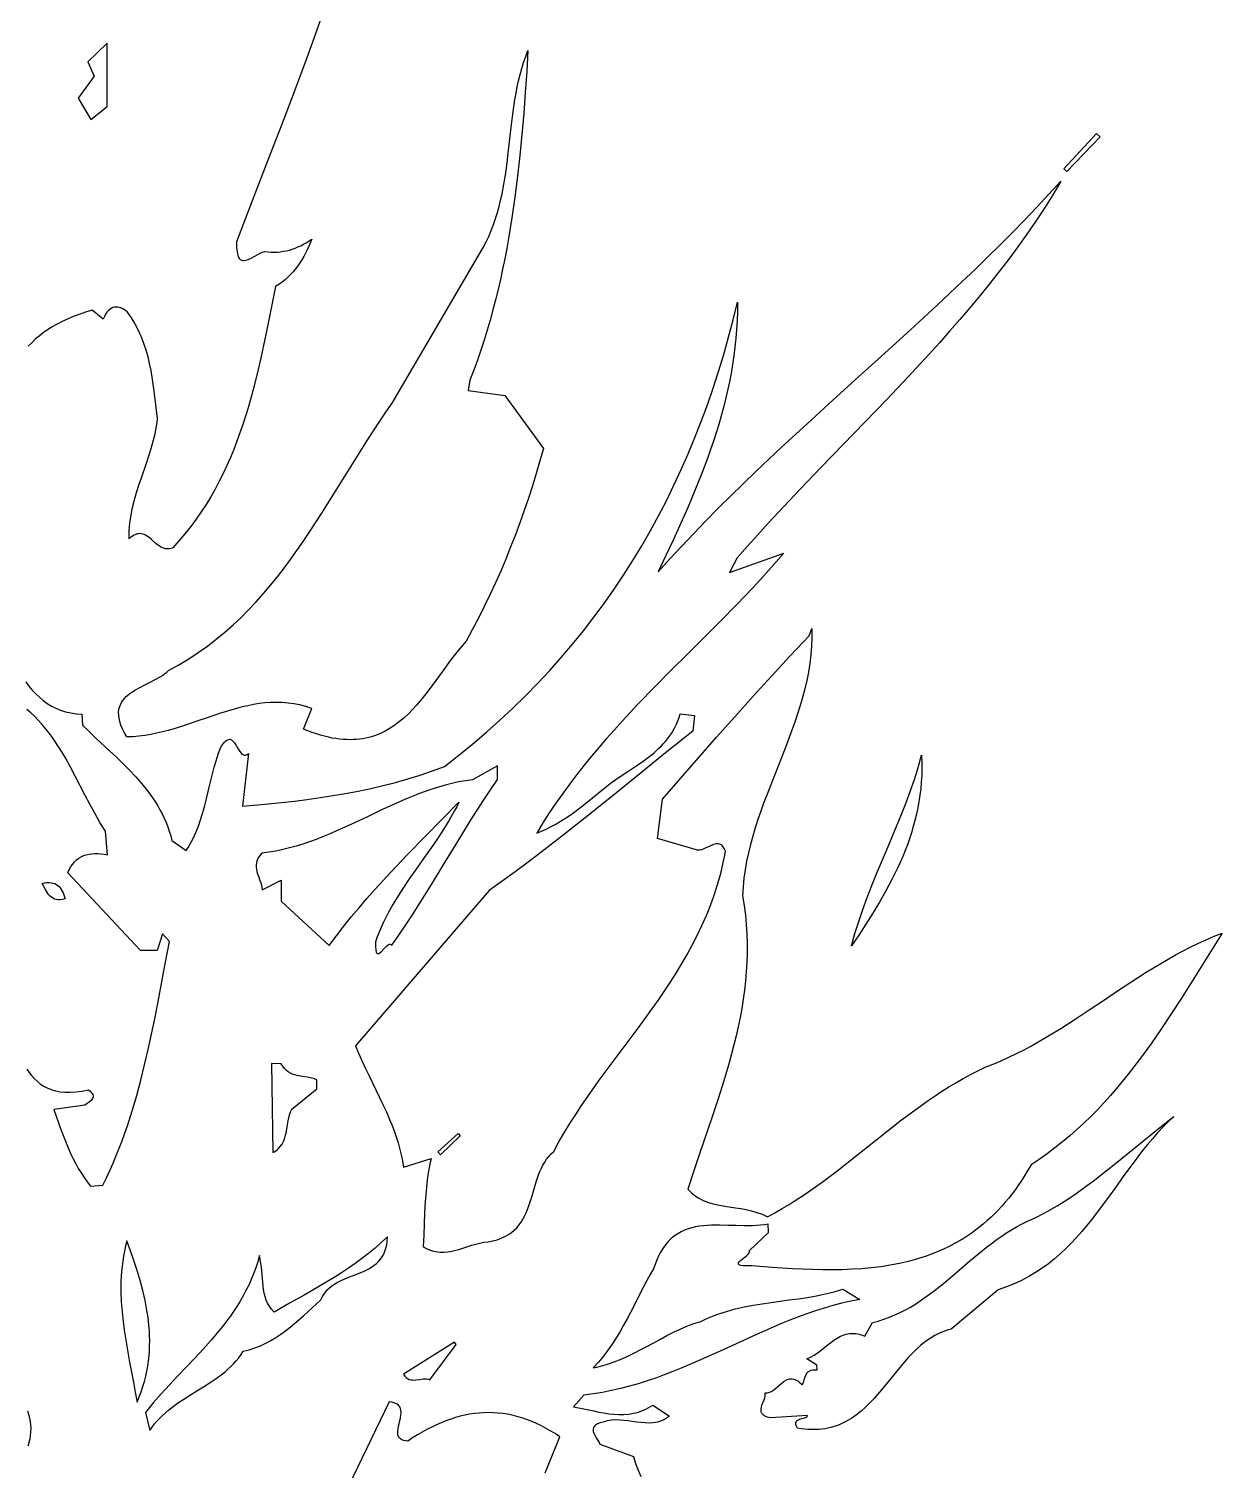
# Model space of a CAD drawing. Header units: metres. Extents: x 0 to 50, y 0 to 50.
# Drawn here: x 16.84 to 32.14, y 18.92 to 37.41 of the extents above; entities that cross this region are included whole.
import ezdxf

# ---------------------------------------------------------------- set-up
doc = ezdxf.new("R2010")
doc.units = ezdxf.units.M

msp = doc.modelspace()

# ---------------------------------------------------------------- linework, layer by layer
for points in [[(20.589837, 37.563048), (20.496107, 37.298851), (20.400301, 37.035444), (20.302761, 36.772688), (20.103843, 36.248569), (19.902078, 35.725382), (19.700193, 35.202014), (19.500913, 34.677351), (19.500913, 34.677351), (19.500789, 34.604405), (19.502729, 34.573703), (19.505924, 34.546618), (19.510313, 34.522977), (19.515837, 34.502604), (19.522436, 34.485328), (19.530049, 34.470975), (19.538617, 34.459372), (19.548079, 34.450344), (19.558376, 34.44372), (19.569448, 34.439324), (19.581234, 34.436984), (19.593674, 34.436527), (19.620277, 34.440566), (19.648778, 34.450053), (19.678696, 34.463603), (19.740861, 34.497336), (19.80293, 34.530669), (19.832729, 34.543716), (19.861062, 34.552501), (19.861062, 34.552501), (19.903037, 34.547631), (19.944243, 34.544894), (19.984724, 34.544253), (20.024518, 34.545671), (20.063668, 34.549114), (20.102213, 34.554543), (20.140195, 34.561924), (20.177654, 34.571219), (20.214632, 34.582393), (20.251168, 34.595409), (20.287304, 34.61023), (20.323081, 34.626821), (20.358539, 34.645145), (20.393719, 34.665166), (20.463408, 34.710152), (20.463408, 34.710152), (20.426503, 34.619183), (20.406386, 34.574807), (20.385038, 34.531269), (20.362367, 34.488646), (20.33828, 34.447013), (20.312687, 34.406446), (20.285495, 34.367019), (20.256613, 34.328808), (20.22595, 34.291889), (20.193413, 34.256336), (20.158911, 34.222227), (20.122352, 34.189635), (20.083645, 34.158636), (20.042697, 34.129306), (19.999418, 34.10172), (19.999418, 34.10172), (19.909403, 33.65345), (19.863378, 33.429691), (19.815238, 33.206758), (19.763907, 32.985081), (19.708309, 32.76509), (19.678573, 32.655861), (19.647366, 32.547216), (19.614554, 32.439207), (19.580003, 32.331889), (19.543577, 32.225316), (19.505142, 32.119541), (19.464564, 32.014617), (19.421708, 31.9106), (19.376439, 31.807543), (19.328623, 31.705499), (19.278125, 31.604523), (19.22481, 31.504667), (19.168545, 31.405987), (19.109195, 31.308536), (19.046624, 31.212367), (18.980699, 31.117534), (18.911284, 31.024092), (18.838246, 30.932094), (18.761449, 30.841594), (18.68076, 30.752646), (18.68076, 30.752646), (18.65987, 30.744757), (18.639749, 30.739829), (18.62034, 30.737641), (18.60159, 30.737971), (18.583442, 30.740596), (18.565844, 30.745295), (18.548738, 30.751845), (18.532072, 30.760025), (18.499835, 30.780384), (18.468694, 30.804595), (18.407944, 30.857472), (18.377456, 30.882584), (18.346308, 30.904443), (18.330349, 30.913598), (18.31406, 30.921273), (18.297387, 30.927247), (18.280275, 30.931297), (18.262668, 30.933202), (18.244511, 30.932739), (18.225751, 30.929686), (18.206331, 30.923822), (18.186198, 30.914925), (18.165295, 30.902771), (18.14357, 30.887139), (18.120965, 30.867808), (18.120965, 30.867808), (18.121011, 30.919711), (18.122884, 30.971089), (18.126476, 31.021972), (18.131677, 31.072387), (18.146468, 31.171926), (18.16638, 31.269931), (18.190537, 31.366628), (18.218062, 31.46224), (18.24808, 31.556994), (18.279715, 31.651113), (18.344327, 31.838348), (18.375553, 31.931913), (18.40489, 32.025744), (18.431461, 32.120065), (18.454391, 32.215101), (18.472804, 32.311077), (18.480042, 32.359488), (18.485823, 32.408217), (18.485823, 32.408217), (18.464301, 32.585019), (18.442962, 32.762183), (18.431124, 32.8506), (18.417847, 32.938747), (18.402636, 33.026504), (18.384996, 33.113752), (18.364432, 33.200369), (18.340449, 33.286237), (18.312553, 33.371235), (18.280247, 33.455242), (18.243038, 33.53814), (18.20043, 33.619808), (18.176947, 33.660143), (18.151928, 33.700126), (18.125313, 33.739741), (18.097038, 33.778974), (18.097038, 33.778974), (18.076453, 33.794876), (18.055704, 33.808696), (18.034865, 33.820259), (18.014012, 33.82939), (17.993218, 33.835914), (17.97256, 33.839655), (17.952111, 33.840439), (17.931946, 33.83809), (17.912142, 33.832433), (17.892771, 33.823293), (17.87391, 33.810496), (17.855633, 33.793865), (17.838014, 33.773226), (17.821129, 33.748403), (17.805053, 33.719222), (17.789861, 33.685508), (17.647613, 33.798091), (17.647613, 33.798091), (17.562897, 33.772985), (17.482197, 33.745981), (17.405406, 33.717129), (17.332419, 33.68648), (17.26313, 33.654084), (17.197431, 33.619989), (17.135218, 33.584246), (17.076384, 33.546905), (17.020822, 33.508016), (16.968427, 33.467627), (16.919092, 33.425791), (16.872712, 33.382555), (16.82918, 33.33797)], [(17.83883, 37.225735), (17.592327, 36.98527), (17.673144, 36.80028), (17.467785, 36.517435), (17.631534, 36.24349), (17.83883, 36.410176), (17.83883, 37.225735)], [(23.236813, 37.13083), (23.236813, 37.13083), (23.220336, 36.860935), (23.20227, 36.59135), (23.182098, 36.32217), (23.159303, 36.053491), (23.133367, 35.785408), (23.103773, 35.518016), (23.070005, 35.251411), (23.031544, 34.985688), (22.987874, 34.720942), (22.963923, 34.588966), (22.938477, 34.457269), (22.911469, 34.325865), (22.882836, 34.194765), (22.852513, 34.06398), (22.820435, 33.933524), (22.786537, 33.803407), (22.750755, 33.673641), (22.713024, 33.54424), (22.673279, 33.415214), (22.631457, 33.286575), (22.587491, 33.158335), (22.541319, 33.030507), (22.492874, 32.903102), (22.47172, 32.770131), (22.938923, 32.703873), (23.436587, 32.027459), (23.436587, 32.027459), (23.390812, 31.866902), (23.343193, 31.70695), (23.293658, 31.547644), (23.242133, 31.389025), (23.188546, 31.231131), (23.132824, 31.074005), (23.074894, 30.917686), (23.014685, 30.762216), (22.952122, 30.607634), (22.887133, 30.453981), (22.819646, 30.301297), (22.749587, 30.149624), (22.676885, 29.999), (22.601466, 29.849468), (22.523257, 29.701067), (22.442186, 29.553838), (22.442186, 29.553838), (22.390886, 29.495173), (22.340779, 29.434497), (22.291656, 29.372161), (22.243309, 29.308518), (22.148111, 29.178717), (22.053516, 29.047911), (21.957857, 28.918915), (21.909108, 28.855977), (21.859467, 28.794547), (21.808727, 28.734978), (21.756679, 28.677621), (21.703115, 28.62283), (21.647825, 28.570955), (21.590603, 28.52235), (21.531238, 28.477365), (21.469524, 28.436353), (21.405251, 28.399666), (21.338211, 28.367657), (21.303589, 28.353516), (21.268196, 28.340676), (21.232008, 28.329181), (21.194998, 28.319076), (21.157139, 28.310404), (21.118407, 28.30321), (21.078774, 28.297536), (21.038215, 28.293428), (20.996704, 28.290929), (20.954215, 28.290084), (20.910721, 28.290936), (20.866197, 28.293529), (20.820617, 28.297907), (20.773954, 28.304115), (20.726182, 28.312196), (20.677276, 28.322194), (20.627209, 28.334154), (20.575956, 28.348119), (20.52349, 28.364133), (20.469785, 28.382241), (20.414815, 28.402486), (20.358554, 28.424912), (20.465848, 28.690295), (20.465848, 28.690295), (20.388514, 28.715619), (20.311826, 28.735675), (20.23574, 28.750754), (20.160212, 28.761145), (20.085196, 28.767138), (20.01065, 28.769023), (19.936527, 28.767089), (19.862784, 28.761628), (19.789377, 28.752928), (19.716261, 28.741279), (19.643391, 28.726971), (19.570723, 28.710294), (19.498213, 28.691539), (19.425816, 28.670994), (19.281184, 28.625696), (19.136471, 28.576719), (18.991323, 28.526383), (18.845383, 28.477005), (18.698297, 28.430906), (18.624212, 28.40981), (18.549708, 28.390403), (18.474739, 28.372975), (18.399261, 28.357816), (18.32323, 28.345216), (18.246602, 28.335463), (18.169331, 28.32885), (18.091373, 28.325664), (18.091373, 28.325664), (18.061017, 28.379987), (18.036275, 28.431042), (18.016889, 28.478977), (18.002602, 28.523939), (17.993157, 28.566079), (17.988296, 28.605543), (17.987761, 28.642479), (17.991296, 28.677037), (17.998643, 28.709364), (18.009544, 28.739608), (18.023742, 28.767918), (18.04098, 28.794442), (18.061, 28.819328), (18.083544, 28.842724), (18.108356, 28.864778), (18.135178, 28.885639), (18.163752, 28.905455), (18.193821, 28.924374), (18.257414, 28.960114), (18.323899, 28.994045), (18.391215, 29.027352), (18.457302, 29.061221), (18.520103, 29.096837), (18.549627, 29.115671), (18.577556, 29.135386), (18.603635, 29.156132), (18.627604, 29.178055), (18.627604, 29.178055), (18.75901, 29.250637), (18.885639, 29.327166), (19.007701, 29.407473), (19.125403, 29.491384), (19.238954, 29.578728), (19.348561, 29.669334), (19.454432, 29.763029), (19.556777, 29.859641), (19.655803, 29.959), (19.751718, 30.060932), (19.844731, 30.165267), (19.935049, 30.271833), (20.022881, 30.380458), (20.108435, 30.490969), (20.191919, 30.603196), (20.273542, 30.716967), (20.353511, 30.832109), (20.432035, 30.948452), (20.58558, 31.18405), (20.735841, 31.422387), (20.884485, 31.662089), (21.033177, 31.901782), (21.183582, 32.140092), (21.337366, 32.375644), (21.416045, 32.491957), (21.496194, 32.607065), (22.658871, 34.594956), (22.658871, 34.594956), (22.697758, 34.669276), (22.733249, 34.744414), (22.765547, 34.820321), (22.794859, 34.896947), (22.821389, 34.974241), (22.845344, 35.052153), (22.866929, 35.130634), (22.886349, 35.209633), (22.903809, 35.2891), (22.919514, 35.368985), (22.946484, 35.529808), (22.9689, 35.691703), (22.988406, 35.854267), (23.025258, 36.179805), (23.045889, 36.341976), (23.070181, 36.503215), (23.084213, 36.583359), (23.099777, 36.66312), (23.117077, 36.742448), (23.136319, 36.821292), (23.157708, 36.899602), (23.18145, 36.977328), (23.20775, 37.054421), (23.236813, 37.13083)], [(30.573276, 36.021406), (30.145426, 35.579972), (30.109975, 35.613402), (30.527154, 36.065324), (30.573276, 36.021406)], [(16.796987, 29.031646), (16.837963, 28.97773), (16.880695, 28.926685), (16.925361, 28.878734), (16.972139, 28.834103), (17.021208, 28.793015), (17.072744, 28.755693), (17.126927, 28.722362), (17.183933, 28.693245), (17.243941, 28.668566), (17.30713, 28.648549), (17.373676, 28.633418), (17.443758, 28.623397), (17.517554, 28.618708), (17.525024, 28.478065), (17.525024, 28.478065), (17.610413, 28.393926), (17.697153, 28.311143), (17.871958, 28.147521), (17.958658, 28.065618), (18.04398, 27.982945), (18.127241, 27.898971), (18.20776, 27.813164), (18.284854, 27.724992), (18.357841, 27.633925), (18.392581, 27.587139), (18.426039, 27.539429), (18.458128, 27.49073), (18.488764, 27.440974), (18.517862, 27.390096), (18.545336, 27.338029), (18.5711, 27.284706), (18.595071, 27.230061), (18.617161, 27.174027), (18.637287, 27.116539), (18.655362, 27.057529), (18.671302, 26.996931), (18.852933, 26.870426), (18.852933, 26.870426), (18.877096, 26.907449), (18.899812, 26.945027), (18.941214, 27.02173), (18.97776, 27.100303), (19.01007, 27.180511), (19.038765, 27.262123), (19.064468, 27.344905), (19.087799, 27.428625), (19.109379, 27.51305), (19.149772, 27.683083), (19.190617, 27.853142), (19.212762, 27.937599), (19.236884, 28.021364), (19.263603, 28.104203), (19.293541, 28.185886), (19.293541, 28.185886), (19.311407, 28.214362), (19.32825, 28.238055), (19.344128, 28.257242), (19.359102, 28.272205), (19.373231, 28.283224), (19.386574, 28.290578), (19.399189, 28.294548), (19.411136, 28.295414), (19.422475, 28.293455), (19.433264, 28.288952), (19.443563, 28.282185), (19.453431, 28.273435), (19.47211, 28.251101), (19.489775, 28.224192), (19.523955, 28.165609), (19.541418, 28.138417), (19.55976, 28.11561), (19.56941, 28.106552), (19.579456, 28.099431), (19.58996, 28.094526), (19.600979, 28.092118), (19.612573, 28.092488), (19.624801, 28.095914), (19.637723, 28.102677), (19.651398, 28.113058), (19.57453, 27.437012), (19.57453, 27.437012), (19.908682, 27.467678), (20.075002, 27.484956), (20.240748, 27.503861), (20.40587, 27.52464), (20.570314, 27.547543), (20.734031, 27.572818), (20.896967, 27.600712), (21.059072, 27.631473), (21.220293, 27.66535), (21.380579, 27.702591), (21.539878, 27.743444), (21.698138, 27.788157), (21.855308, 27.836977), (22.011337, 27.890154), (22.166171, 27.947935), (22.166171, 27.947935), (22.351063, 28.091837), (22.531271, 28.238632), (22.70683, 28.388302), (22.877772, 28.54083), (23.04413, 28.696199), (23.205936, 28.854391), (23.363224, 29.015388), (23.516027, 29.179174), (23.664377, 29.345731), (23.808308, 29.515041), (23.947853, 29.687087), (24.083043, 29.861852), (24.213913, 30.039318), (24.340494, 30.219468), (24.462821, 30.402284), (24.580926, 30.587749), (24.694841, 30.775846), (24.8046, 30.966557), (24.910236, 31.159865), (25.011781, 31.355752), (25.109268, 31.554201), (25.202731, 31.755195), (25.292202, 31.958715), (25.377714, 32.164746), (25.4593, 32.373268), (25.536994, 32.584265), (25.610827, 32.79772), (25.680832, 33.013615), (25.747044, 33.231932), (25.809494, 33.452655), (25.868215, 33.675765), (25.923241, 33.901246), (25.923241, 33.901246), (25.922213, 33.784326), (25.918373, 33.668327), (25.911804, 33.553212), (25.902589, 33.438948), (25.89081, 33.325498), (25.876549, 33.212828), (25.85989, 33.100902), (25.840916, 32.989685), (25.819709, 32.879143), (25.796351, 32.769239), (25.770926, 32.659939), (25.743516, 32.551207), (25.714204, 32.443008), (25.683072, 32.335308), (25.650204, 32.22807), (25.615682, 32.12126), (25.579588, 32.014843), (25.542006, 31.908783), (25.462708, 31.697593), (25.378448, 31.487411), (25.289888, 31.277953), (25.19769, 31.06894), (25.102515, 30.860089), (25.005026, 30.651118), (24.905884, 30.441747), (24.905884, 30.441747), (25.05648, 30.608806), (25.209055, 30.773851), (25.363483, 30.937016), (25.519633, 31.098436), (25.677379, 31.258244), (25.836591, 31.416574), (25.997142, 31.573559), (26.158902, 31.729333), (26.485537, 32.037786), (26.815471, 32.343001), (27.147677, 32.64605), (27.481126, 32.948002), (27.814792, 33.249928), (28.147648, 33.552899), (28.478666, 33.857984), (28.80682, 34.166254), (28.969501, 34.321918), (29.131082, 34.478779), (29.291432, 34.636972), (29.450425, 34.79663), (29.607931, 34.957887), (29.763822, 35.120877), (29.91797, 35.285733), (30.070246, 35.452589)], [(30.070246, 35.452589), (30.070246, 35.452589), (29.966405, 35.279456), (29.859316, 35.109105), (29.749138, 34.9414), (29.636028, 34.776208), (29.520144, 34.613391), (29.401644, 34.452816), (29.280687, 34.294347), (29.157429, 34.137848), (29.032029, 33.983184), (28.904645, 33.830221), (28.775435, 33.678822), (28.644556, 33.528853), (28.512167, 33.380178), (28.378425, 33.232662), (28.107515, 32.940566), (27.83309, 32.651483), (27.556412, 32.36433), (27.001353, 31.791488), (26.725499, 31.503635), (26.452445, 31.213383), (26.317364, 31.06702), (26.183456, 30.919652), (26.050881, 30.771143), (25.919795, 30.621358), (25.819289, 30.435377), (26.517748, 30.683548), (26.517748, 30.683548), (26.420309, 30.57083), (26.321411, 30.459392), (26.221188, 30.349108), (26.119777, 30.239855), (25.913931, 30.023939), (25.704961, 29.810644), (25.493952, 29.598971), (25.281989, 29.387921), (25.070159, 29.176495), (24.859548, 28.963694), (24.651242, 28.748519), (24.446326, 28.529971), (24.345479, 28.419119), (24.245887, 28.30705), (24.147685, 28.193638), (24.05101, 28.078758), (23.955998, 27.962286), (23.862783, 27.844096), (23.771501, 27.724063), (23.682289, 27.602064), (23.595283, 27.477972), (23.510617, 27.351663), (23.428427, 27.223013), (23.348851, 27.091895), (23.348851, 27.091895), (23.409632, 27.116255), (23.469199, 27.14301), (23.527644, 27.171992), (23.585056, 27.203035), (23.641526, 27.235971), (23.697142, 27.270633), (23.751995, 27.306854), (23.806176, 27.344467), (23.912879, 27.423198), (24.017971, 27.50549), (24.226203, 27.675404), (24.226203, 27.675404), (24.292673, 27.728117), (24.361396, 27.778294), (24.43171, 27.826663), (24.502951, 27.873953), (24.645558, 27.968213), (24.715597, 28.016641), (24.783908, 28.066907), (24.849826, 28.119739), (24.912689, 28.175866), (24.942768, 28.205393), (24.971833, 28.236017), (24.999803, 28.26783), (25.026594, 28.300922), (25.052123, 28.335385), (25.076307, 28.371309), (25.099064, 28.408787), (25.12031, 28.447908), (25.139963, 28.488765), (25.157939, 28.531447), (25.174155, 28.576047), (25.188529, 28.622656), (25.370494, 28.59946), (25.349246, 28.398627), (25.349246, 28.398627), (25.022686, 28.137364), (24.698455, 27.875362), (24.375441, 27.613811), (24.052534, 27.353898), (23.728623, 27.096812), (23.402596, 26.843742), (23.238443, 26.719084), (23.073344, 26.595876), (22.90716, 26.474266), (22.739754, 26.354403), (21.024844, 24.362978), (21.024844, 24.362978), (21.063902, 24.268776), (21.10549, 24.175072), (21.14905, 24.081673), (21.194025, 23.988382), (21.285991, 23.801345), (21.376927, 23.6124), (21.420614, 23.516723), (21.462372, 23.419985), (21.501641, 23.321989), (21.537865, 23.222539), (21.570486, 23.121442), (21.598946, 23.018501), (21.622688, 22.913522), (21.641155, 22.80631), (21.993674, 22.916793), (21.993674, 22.916793), (21.97878, 22.847304), (21.965847, 22.777927), (21.954699, 22.708609), (21.945159, 22.6393), (21.930199, 22.500495), (21.919556, 22.361094), (21.911819, 22.220679), (21.905578, 22.078831), (21.899421, 21.935134), (21.891938, 21.789167), (21.891938, 21.789167), (21.919034, 21.773093), (21.945993, 21.759302), (21.972823, 21.747682), (21.999529, 21.73812), (22.026119, 21.730504), (22.0526, 21.724723), (22.078977, 21.720664), (22.105259, 21.718215), (22.157561, 21.717698), (22.209559, 21.722274), (22.261308, 21.731047), (22.31286, 21.743118), (22.36427, 21.757591), (22.415592, 21.773568), (22.518186, 21.806445), (22.569565, 21.82155), (22.621072, 21.83457), (22.672759, 21.844607), (22.724681, 21.850764), (22.724681, 21.850764), (22.78625, 21.862338), (22.842816, 21.877429), (22.894651, 21.895846), (22.942028, 21.917396), (22.985221, 21.941884), (23.024501, 21.96912), (23.060142, 21.998909), (23.092417, 22.031059), (23.121599, 22.065377), (23.14796, 22.10167), (23.171773, 22.139746), (23.193311, 22.179411), (23.212848, 22.220473), (23.230655, 22.262738), (23.262173, 22.350109), (23.290049, 22.43998), (23.316466, 22.530809), (23.343606, 22.621052), (23.373652, 22.709168), (23.390448, 22.751946), (23.408788, 22.793613), (23.428946, 22.833977), (23.451195, 22.872844), (23.475808, 22.910023), (23.503058, 22.945319), (23.533217, 22.97854), (23.566558, 23.009494), (23.566558, 23.009494), (23.633013, 23.130498), (23.702386, 23.24979), (23.774399, 23.367536), (23.848778, 23.483904), (23.925245, 23.59906), (24.003525, 23.713172), (24.083341, 23.826407), (24.164418, 23.938932), (24.329249, 24.16252), (24.495807, 24.385273), (24.661884, 24.608529), (24.825272, 24.833625), (24.905266, 24.94728), (24.983759, 25.061896), (25.060476, 25.177641), (25.135139, 25.294681), (25.207472, 25.413184), (25.2772, 25.533316), (25.344047, 25.655246), (25.407735, 25.779139), (25.46799, 25.905163), (25.524534, 26.033486), (25.577093, 26.164274), (25.625389, 26.297694), (25.669146, 26.433914), (25.708089, 26.5731), (25.741941, 26.715421), (25.756871, 26.787808), (25.770426, 26.861042), (25.770426, 26.861042), (25.753873, 26.895963), (25.735943, 26.922011), (25.726502, 26.931997), (25.716766, 26.940113), (25.706749, 26.946473), (25.696469, 26.951195), (25.675182, 26.956183), (25.653034, 26.956004), (25.630153, 26.951583), (25.60667, 26.943848), (25.558411, 26.922139), (25.509287, 26.898287), (25.484723, 26.887873), (25.460331, 26.879703), (25.436238, 26.874702), (25.412575, 26.873796), (24.897859, 27.023598), (24.96211, 27.525624), (24.96211, 27.525624), (25.422125, 28.057305), (25.654028, 28.321739), (25.887538, 28.584985), (26.12291, 28.84686), (26.360401, 29.107177), (26.600267, 29.365749), (26.842763, 29.622391), (26.877839, 29.71675), (26.877839, 29.71675), (26.878234, 29.602528), (26.873622, 29.48957), (26.864323, 29.377795), (26.850655, 29.267122), (26.832938, 29.157473), (26.81149, 29.048764), (26.78663, 28.940918), (26.758678, 28.833851), (26.727951, 28.727485), (26.694769, 28.621739), (26.65945, 28.516532), (26.622314, 28.411783), (26.543864, 28.20334), (26.46197, 27.995764), (26.379182, 27.788412), (26.298052, 27.58064), (26.258905, 27.476395), (26.221129, 27.371803), (26.185043, 27.266784), (26.150965, 27.161258), (26.119215, 27.055143), (26.090111, 26.948359), (26.063971, 26.840826), (26.041116, 26.732463), (26.021864, 26.62319), (26.006533, 26.512926), (25.995443, 26.401591), (25.988912, 26.289103), (25.988912, 26.289103), (26.009147, 26.16476), (26.024979, 26.041243), (26.036575, 25.918513), (26.044103, 25.796532), (26.047733, 25.67526), (26.047632, 25.554658), (26.043969, 25.434688), (26.036912, 25.315311), (26.02663, 25.196486), (26.013291, 25.078176), (25.997064, 24.960342), (25.978117, 24.842944), (25.956618, 24.725943), (25.932736, 24.609301), (25.906639, 24.492978), (25.878496, 24.376935), (25.848475, 24.261134), (25.816744, 24.145535), (25.748828, 23.914788), (25.676094, 23.684383), (25.599891, 23.454007), (25.442463, 22.992095), (25.363934, 22.759935), (25.287324, 22.526556), (25.287324, 22.526556), (25.311833, 22.50006), (25.337199, 22.475894), (25.363385, 22.453925), (25.390352, 22.434019), (25.418063, 22.416043), (25.44648, 22.399862), (25.475564, 22.385344), (25.505279, 22.372355), (25.566446, 22.350428), (25.629677, 22.333013), (25.69467, 22.31904), (25.76112, 22.307441), (25.897181, 22.287088), (25.966184, 22.276197), (26.035431, 22.263404), (26.104619, 22.247641), (26.173445, 22.227837), (26.241604, 22.202925), (26.275339, 22.18822), (26.308794, 22.171836), (26.308794, 22.171836), (26.402734, 22.222814), (26.495235, 22.275846), (26.5864, 22.330786), (26.676327, 22.387486), (26.765117, 22.445797), (26.852872, 22.505571), (27.025677, 22.628918), (27.195547, 22.756343), (27.363285, 22.886662), (27.695587, 23.151246), (27.861761, 23.283142), (28.029023, 23.413197), (28.198178, 23.540226), (28.370031, 23.663045), (28.45722, 23.722505), (28.545386, 23.78047), (28.634628, 23.836789), (28.725048, 23.891317), (28.816746, 23.943904), (28.909823, 23.994402), (29.004378, 24.042664), (29.100514, 24.088541), (29.100514, 24.088541), (29.202848, 24.128853), (29.303707, 24.171743), (29.40319, 24.217042), (29.501397, 24.264577), (29.59843, 24.314179), (29.694386, 24.365675), (29.789367, 24.418895), (29.883472, 24.473668), (30.069455, 24.587189), (30.253134, 24.70487), (30.435309, 24.825342), (30.616779, 24.947238), (30.798344, 25.069189), (30.980803, 25.189827), (31.164956, 25.307785), (31.351603, 25.421694), (31.446111, 25.476702), (31.541542, 25.530186), (31.637996, 25.581973), (31.735573, 25.631893), (31.834373, 25.679775), (31.934496, 25.725447), (32.036041, 25.768739), (32.13911, 25.80948), (32.13911, 25.80948), (31.881683, 25.399637), (31.624081, 24.989461), (31.493053, 24.786009), (31.35939, 24.584589), (31.222226, 24.385903), (31.152061, 24.287806), (31.080697, 24.190657), (31.008025, 24.094544), (30.933939, 23.999555), (30.858329, 23.905778), (30.781088, 23.813301), (30.702107, 23.722213), (30.621279, 23.632601), (30.538496, 23.544554), (30.453649, 23.458159), (30.366631, 23.373504), (30.277334, 23.290679), (30.185649, 23.209769), (30.091468, 23.130865), (29.994684, 23.054054), (29.895188, 22.979423), (29.792873, 22.907061), (29.68763, 22.837057), (29.68763, 22.837057), (29.649061, 22.769778), (29.609693, 22.704672), (29.569538, 22.641706), (29.528607, 22.580846), (29.486913, 22.522061), (29.444468, 22.465317), (29.401283, 22.410581), (29.357371, 22.35782), (29.312743, 22.307003), (29.267411, 22.258095), (29.221388, 22.211064), (29.174685, 22.165877), (29.127315, 22.122502), (29.079289, 22.080905), (29.030619, 22.041054), (28.981318, 22.002915), (28.931396, 21.966457), (28.880867, 21.931646), (28.829742, 21.898449), (28.778033, 21.866834), (28.725752, 21.836767), (28.672911, 21.808216), (28.619522, 21.781148), (28.565596, 21.75553), (28.456186, 21.708514), (28.344775, 21.666904), (28.231458, 21.630438), (28.116333, 21.598854), (27.999493, 21.571888), (27.881036, 21.549277), (27.761057, 21.53076), (27.639651, 21.516074), (27.516915, 21.504955), (27.392943, 21.497142), (27.267832, 21.492371), (27.141678, 21.49038), (27.014576, 21.490906), (26.886621, 21.493686), (26.75791, 21.498458), (26.628538, 21.50496), (26.368195, 21.522099), (26.106357, 21.543002), (26.106357, 21.543002), (26.0424, 21.541291), (25.995142, 21.543206), (25.962776, 21.548356), (25.951611, 21.552023), (25.943491, 21.556353), (25.93819, 21.561297), (25.935481, 21.566806), (25.935138, 21.572833), (25.936935, 21.579327), (25.946046, 21.593524), (25.961004, 21.609009), (26.001227, 21.642283), (26.043135, 21.676031), (26.060199, 21.692109), (26.072258, 21.707136), (26.075846, 21.714134), (26.077504, 21.720723), (26.077006, 21.726855), (26.074126, 21.73248), (26.322298, 21.967771), (26.319057, 22.078071), (26.319057, 22.078071), (26.269659, 22.069136), (26.219394, 22.062603), (26.168373, 22.058174), (26.116703, 22.055554), (26.011853, 22.054549), (25.905717, 22.057212), (25.799165, 22.061166), (25.693068, 22.064036), (25.588298, 22.063445), (25.536683, 22.06111), (25.485726, 22.057018), (25.435536, 22.050873), (25.386223, 22.042378), (25.337894, 22.031236), (25.290659, 22.01715), (25.244628, 21.999823), (25.199907, 21.978957), (25.156608, 21.954256), (25.114838, 21.925423), (25.074706, 21.892161), (25.036321, 21.854173), (24.999793, 21.811161), (24.965229, 21.76283), (24.93274, 21.708881), (24.902433, 21.649018), (24.874418, 21.582944), (24.848804, 21.510361), (24.848804, 21.510361), (24.80375, 21.432086), (24.760275, 21.35252), (24.676321, 21.190453), (24.593459, 21.026037), (24.508207, 20.861148), (24.463597, 20.779113), (24.417084, 20.697663), (24.368232, 20.617033), (24.316607, 20.537458), (24.261773, 20.459172), (24.203296, 20.382409), (24.140739, 20.307405), (24.073667, 20.234393), (24.073667, 20.234393), (24.119935, 20.243766), (24.165669, 20.254622), (24.255669, 20.280428), (24.343929, 20.311102), (24.430712, 20.345934), (24.516282, 20.384214), (24.600899, 20.425232), (24.684828, 20.468277), (24.768331, 20.512639), (24.935109, 20.602477), (25.018909, 20.646532), (25.103334, 20.689065), (25.188647, 20.729364), (25.275109, 20.766721), (25.362983, 20.800425), (25.452533, 20.829766), (25.452533, 20.829766), (25.506529, 20.855617), (25.560963, 20.87953), (25.615812, 20.901616), (25.67105, 20.921984), (25.726653, 20.940744), (25.782596, 20.958006), (25.895406, 20.988477), (26.009282, 21.014275), (26.124027, 21.036281), (26.239444, 21.055374), (26.355337, 21.072434), (26.587762, 21.10397), (26.703899, 21.120206), (26.819725, 21.137927), (26.935041, 21.158012), (27.049651, 21.181341), (27.163359, 21.208792), (27.275967, 21.241247), (27.490822, 21.111375), (27.490822, 21.111375), (27.375202, 21.088808), (27.260832, 21.062694), (27.147619, 21.033287), (27.035473, 21.000839), (26.924301, 20.965603), (26.81401, 20.927832), (26.70451, 20.887779), (26.595707, 20.845698), (26.48751, 20.801841), (26.379827, 20.756461), (26.165633, 20.662146), (25.952392, 20.564776), (25.739365, 20.466376), (25.525817, 20.36897), (25.311011, 20.274583), (25.202907, 20.229153), (25.094213, 20.185237), (24.984836, 20.143088), (24.874685, 20.102958), (24.763668, 20.065101), (24.651692, 20.02977), (24.538665, 19.997217), (24.424497, 19.967696), (24.309094, 19.94146), (24.192364, 19.918762), (24.074216, 19.899854), (23.954558, 19.88499), (23.821872, 19.73373), (23.821872, 19.73373), (23.952781, 19.707921), (24.082511, 19.680072), (24.146955, 19.666982), (24.211131, 19.655301), (24.275047, 19.64567), (24.338712, 19.638729), (24.402136, 19.635116), (24.465326, 19.635473), (24.528292, 19.640438), (24.591043, 19.650653), (24.622341, 19.657928), (24.653587, 19.666756), (24.684785, 19.677215), (24.715934, 19.689387), (24.747036, 19.703351), (24.778092, 19.719187), (24.809103, 19.736974), (24.84007, 19.756794), (25.049624, 19.61228), (25.049624, 19.61228), (25.024502, 19.594502), (24.999186, 19.579125), (24.973686, 19.566008), (24.948013, 19.555012), (24.922177, 19.545997), (24.896189, 19.538821), (24.870058, 19.533345), (24.843796, 19.529429), (24.790916, 19.525711), (24.737632, 19.526548), (24.684026, 19.530814), (24.630182, 19.537388), (24.522104, 19.55297), (24.468036, 19.559732), (24.414059, 19.564312), (24.360255, 19.565586), (24.306707, 19.562432), (24.280054, 19.558843), (24.253496, 19.553727), (24.227043, 19.546943), (24.200706, 19.538349), (24.200706, 19.538349), (24.161098, 19.527137), (24.129678, 19.514554), (24.105748, 19.50071), (24.08861, 19.485718), (24.077564, 19.469688), (24.071913, 19.45273), (24.070958, 19.434957), (24.074, 19.416478), (24.080342, 19.397405), (24.089285, 19.377848), (24.112178, 19.337729), (24.137093, 19.297008), (24.148562, 19.276698), (24.158441, 19.256572), (24.589597, 19.097243), (24.589597, 19.097243), (24.617488, 19.008104), (24.649097, 18.922288), (24.684244, 18.839633)], [(16.810821, 24.065583), (16.840391, 24.022509), (16.87212, 23.981781), (16.906275, 23.943691), (16.943121, 23.908532), (16.982925, 23.876595), (17.025952, 23.848173), (17.072468, 23.823557), (17.122739, 23.803041), (17.17703, 23.786917), (17.235609, 23.775476), (17.298739, 23.769011), (17.366688, 23.767815), (17.439722, 23.772178), (17.518105, 23.782395), (17.602104, 23.798756), (17.602104, 23.798756), (17.621828, 23.782312), (17.637054, 23.766657), (17.648098, 23.751741), (17.655277, 23.737515), (17.658907, 23.72393), (17.659304, 23.710938), (17.656784, 23.698489), (17.651665, 23.686535), (17.644262, 23.675027), (17.634892, 23.663915), (17.611516, 23.642685), (17.584068, 23.622455), (17.555078, 23.602832), (17.155501, 23.545908), (17.155501, 23.545908), (17.248154, 23.289539), (17.296566, 23.162019), (17.348635, 23.036022), (17.376571, 22.973847), (17.406059, 22.912355), (17.43731, 22.851649), (17.470537, 22.791829), (17.505952, 22.732996), (17.543768, 22.675252), (17.584197, 22.618697), (17.627452, 22.563433), (17.786472, 22.57765), (17.786472, 22.57765), (17.831801, 22.671392), (17.875207, 22.765553), (17.916762, 22.860118), (17.956537, 22.955068), (17.994604, 23.050387), (18.031034, 23.146058), (18.065899, 23.242064), (18.09927, 23.338387), (18.161815, 23.531918), (18.219242, 23.726515), (18.272121, 23.922043), (18.321026, 24.118364), (18.366526, 24.315342), (18.409194, 24.512842), (18.449601, 24.710726), (18.488319, 24.908858), (18.562974, 25.305324), (18.63773, 25.701149), (18.551722, 25.798481), (18.480029, 25.585106), (18.267239, 25.585106), (17.336635, 26.583491), (17.336635, 26.583491), (17.354923, 26.625471), (17.375404, 26.662942), (17.397995, 26.696083), (17.422608, 26.725075), (17.449159, 26.750095), (17.477562, 26.771323), (17.507731, 26.78894), (17.53958, 26.803122), (17.573024, 26.814051), (17.607978, 26.821906), (17.644356, 26.826865), (17.682072, 26.829108), (17.72104, 26.828814), (17.761176, 26.826162), (17.802393, 26.821332), (17.844606, 26.814503), (17.819155, 27.116304), (17.819155, 27.116304), (17.74796, 27.230031), (17.680771, 27.346209), (17.616555, 27.464146), (17.554279, 27.58315), (17.431419, 27.821593), (17.36877, 27.939649), (17.303931, 28.056005), (17.23587, 28.169971), (17.200308, 28.22584), (17.163554, 28.280853), (17.125478, 28.334922), (17.085951, 28.387961), (17.044845, 28.439883), (17.002029, 28.490602), (16.957375, 28.540032), (16.910754, 28.588086), (16.862037, 28.634677), (16.811095, 28.67972)], [(22.351627, 27.48818), (22.351627, 27.48818), (22.322417, 27.429788), (22.291955, 27.372159), (22.227664, 27.258953), (22.159535, 27.148074), (22.088348, 27.039037), (22.014885, 26.931356), (21.939928, 26.824545), (21.788651, 26.611587), (21.713894, 26.504468), (21.640766, 26.396274), (21.570049, 26.286519), (21.502523, 26.174717), (21.43897, 26.060381), (21.408927, 26.002111), (21.38017, 25.943026), (21.352797, 25.883064), (21.326905, 25.822166), (21.302592, 25.760269), (21.279956, 25.697313), (21.279956, 25.697313), (21.280102, 25.638495), (21.28368, 25.595778), (21.290325, 25.567313), (21.294684, 25.557847), (21.299673, 25.551251), (21.305246, 25.547294), (21.311358, 25.545745), (21.317964, 25.546372), (21.325018, 25.548944), (21.340286, 25.559002), (21.3568, 25.574069), (21.392102, 25.611837), (21.410162, 25.63084), (21.428009, 25.647459), (21.445278, 25.659844), (21.453582, 25.663871), (21.461605, 25.666147), (21.469301, 25.66644), (21.476625, 25.66452), (21.483531, 25.660154), (21.489974, 25.653113), (21.489974, 25.653113), (21.580684, 25.783012), (21.669295, 25.91408), (21.756084, 26.04615), (21.841329, 26.179055), (22.008294, 26.446703), (22.172407, 26.715691), (22.335889, 26.984685), (22.500956, 27.25235), (22.584777, 27.385268), (22.669827, 27.517353), (22.756383, 27.64844), (22.844722, 27.77836), (22.846246, 27.954498), (22.526281, 27.776079), (22.526281, 27.776079), (22.436593, 27.76378), (22.347947, 27.748129), (22.260275, 27.729353), (22.173505, 27.707675), (22.087568, 27.68332), (22.002393, 27.656514), (21.917911, 27.627482), (21.834051, 27.596447), (21.750743, 27.563636), (21.667917, 27.529272), (21.50343, 27.456789), (21.34003, 27.380795), (21.177155, 27.303091), (21.014244, 27.225475), (20.850736, 27.149747), (20.686069, 27.077704), (20.603126, 27.043628), (20.519684, 27.011148), (20.435671, 26.980488), (20.351018, 26.951875), (20.265654, 26.925533), (20.17951, 26.901686), (20.092516, 26.88056), (20.0046, 26.862379), (19.915694, 26.847369), (19.825726, 26.835754), (19.825726, 26.835754), (19.798284, 26.805607), (19.777782, 26.775665), (19.763519, 26.74591), (19.754796, 26.716318), (19.75091, 26.686871), (19.75116, 26.657545), (19.754847, 26.628322), (19.761268, 26.599178), (19.769722, 26.570095), (19.779509, 26.541049), (19.800278, 26.482991), (19.809857, 26.453935), (19.817965, 26.424834), (19.823901, 26.395667), (19.826963, 26.366412), (20.0735, 26.487182), (20.0735, 26.218678), (20.687893, 25.650955), (20.687893, 25.650955), (20.780046, 25.774874), (20.874643, 25.896866), (20.971499, 26.017083), (21.070428, 26.135679), (21.171245, 26.252807), (21.273763, 26.36862), (21.377796, 26.483273), (21.483159, 26.596917), (21.69713, 26.821795), (21.91419, 27.04448), (22.351627, 27.48818)], [(28.285335, 28.091115), (28.285335, 28.091115), (28.288261, 28.003154), (28.288413, 27.916227), (28.28587, 27.830304), (28.280707, 27.745358), (28.273001, 27.66136), (28.262831, 27.57828), (28.250273, 27.49609), (28.235403, 27.414762), (28.2183, 27.334266), (28.19904, 27.254575), (28.1777, 27.175658), (28.154358, 27.097488), (28.12909, 27.020035), (28.101973, 26.943272), (28.073085, 26.867168), (28.042503, 26.791697), (28.010303, 26.716828), (27.976563, 26.642533), (27.90477, 26.495551), (27.82774, 26.35052), (27.746091, 26.207212), (27.660439, 26.065395), (27.5714, 25.924841), (27.47959, 25.785319), (27.385627, 25.6466), (27.385627, 25.6466), (27.429187, 25.804106), (27.477688, 25.959769), (27.530433, 26.113851), (27.586726, 26.26661), (27.645871, 26.418307), (27.707169, 26.5692), (27.833441, 26.869618), (27.959968, 27.16994), (28.021585, 27.320715), (28.081176, 27.472246), (28.138043, 27.624791), (28.19149, 27.778611), (28.240819, 27.933966), (28.285335, 28.091115)], [(17.30123, 26.247469), (17.30123, 26.247469), (17.268199, 26.239508), (17.238164, 26.235739), (17.210896, 26.235844), (17.18617, 26.239504), (17.163757, 26.246403), (17.143432, 26.256222), (17.124967, 26.268644), (17.108134, 26.283351), (17.092707, 26.300025), (17.078459, 26.318349), (17.052591, 26.358675), (17.005011, 26.44514), (17.005011, 26.44514), (17.03783, 26.452806), (17.068289, 26.457167), (17.096484, 26.45836), (17.122511, 26.45652), (17.14647, 26.451785), (17.168456, 26.444289), (17.188566, 26.43417), (17.206899, 26.421563), (17.223552, 26.406603), (17.238621, 26.389429), (17.252204, 26.370174), (17.264398, 26.348976), (17.2753, 26.32597), (17.285008, 26.301293), (17.30123, 26.247469)], [(19.949352, 24.137339), (19.963059, 22.993936), (19.963059, 22.993936), (19.983191, 23.004854), (20.001668, 23.016598), (20.018574, 23.029127), (20.033995, 23.042403), (20.060718, 23.071029), (20.082515, 23.102152), (20.100065, 23.135451), (20.114045, 23.170602), (20.125133, 23.207283), (20.134008, 23.24517), (20.147829, 23.323273), (20.160933, 23.402329), (20.168911, 23.441407), (20.178744, 23.479755), (20.19111, 23.51705), (20.206687, 23.55297), (20.52871, 23.813324), (20.527583, 23.928036), (20.527583, 23.928036), (20.49828, 23.939089), (20.467969, 23.947923), (20.40528, 23.96105), (20.341438, 23.97164), (20.278363, 23.983917), (20.247714, 23.992008), (20.217976, 24.002105), (20.189391, 24.014735), (20.162198, 24.030427), (20.136637, 24.049708), (20.112949, 24.073108), (20.091373, 24.101152), (20.07215, 24.13437), (19.949352, 24.137339)], [(31.520718, 23.457107), (31.520718, 23.457107), (31.448134, 23.389402), (31.378013, 23.319276), (31.310122, 23.246961), (31.244229, 23.172687), (31.180102, 23.096686), (31.117507, 23.019189), (31.056214, 22.940427), (30.99599, 22.86063), (30.877818, 22.698857), (30.761134, 22.53572), (30.644081, 22.373066), (30.524799, 22.212743), (30.463742, 22.134033), (30.401431, 22.0566), (30.337635, 21.980673), (30.27212, 21.906484), (30.204654, 21.834263), (30.135006, 21.764243), (30.062943, 21.696654), (29.988232, 21.631727), (29.910642, 21.569692), (29.82994, 21.510782), (29.745894, 21.455227), (29.658272, 21.403257), (29.566841, 21.355105), (29.47137, 21.311001), (29.371625, 21.271176), (29.267375, 21.235861), (28.662809, 20.731201), (28.662809, 20.731201), (28.626062, 20.721042), (28.590245, 20.709391), (28.555323, 20.696307), (28.52126, 20.681847), (28.488019, 20.666067), (28.455566, 20.649025), (28.392876, 20.611384), (28.332905, 20.569381), (28.275365, 20.523476), (28.219969, 20.474126), (28.166432, 20.42179), (28.114466, 20.366925), (28.063784, 20.309989), (27.965127, 20.191739), (27.868169, 20.070704), (27.770615, 19.950551), (27.720897, 19.891949), (27.670171, 19.834942), (27.618149, 19.779988), (27.564545, 19.727545), (27.509072, 19.67807), (27.451443, 19.632022), (27.391371, 19.58986), (27.32857, 19.55204), (27.296057, 19.534902), (27.262754, 19.519022), (27.228625, 19.504457), (27.193635, 19.491264), (27.157747, 19.4795), (27.120926, 19.469223), (27.083137, 19.460489), (27.044342, 19.453357), (27.004507, 19.447884), (26.963595, 19.444126), (26.921571, 19.442141), (26.878399, 19.441986), (26.834043, 19.443719), (26.788467, 19.447397), (26.741635, 19.453077), (26.693512, 19.460816), (26.693512, 19.460816), (26.680769, 19.487094), (26.673864, 19.50892), (26.67214, 19.526785), (26.674941, 19.54118), (26.68161, 19.552597), (26.691492, 19.561529), (26.70393, 19.568465), (26.718267, 19.573898), (26.750013, 19.582221), (26.781482, 19.590429), (26.795471, 19.595718), (26.807421, 19.602454), (26.816677, 19.611127), (26.82258, 19.622229), (26.347912, 19.59174), (26.347912, 19.59174), (26.307517, 19.60213), (26.276392, 19.615018), (26.264007, 19.62232), (26.253581, 19.630151), (26.244994, 19.638478), (26.238127, 19.647271), (26.232861, 19.656498), (26.229076, 19.666126), (26.22547, 19.686459), (26.226353, 19.708015), (26.23077, 19.730539), (26.237765, 19.753777), (26.24638, 19.777474), (26.264651, 19.82522), (26.272394, 19.84876), (26.277933, 19.871739), (26.280314, 19.8939), (26.278579, 19.914989), (26.278579, 19.914989), (26.293761, 19.913771), (26.308554, 19.91462), (26.322996, 19.917356), (26.337124, 19.9218), (26.364584, 19.9351), (26.391231, 19.95309), (26.417359, 19.974342), (26.443264, 19.997425), (26.495592, 20.043371), (26.522605, 20.063375), (26.550579, 20.079494), (26.565019, 20.08565), (26.57981, 20.090298), (26.594988, 20.093261), (26.610592, 20.094359), (26.626658, 20.093415), (26.643223, 20.090248), (26.660324, 20.084681), (26.677998, 20.076534), (26.696281, 20.06563), (26.715212, 20.051789), (26.734826, 20.034834), (26.755162, 20.014584), (26.755162, 20.014584), (26.762852, 20.030364), (26.769364, 20.046995), (26.780329, 20.081655), (26.791014, 20.116246), (26.804378, 20.148452), (26.812989, 20.162937), (26.823379, 20.175957), (26.835917, 20.187223), (26.850973, 20.196444), (26.868917, 20.203332), (26.890119, 20.207596), (26.914949, 20.208948), (26.943776, 20.207097), (26.943248, 20.266864), (26.812888, 20.350677), (26.812888, 20.350677), (26.859911, 20.371908), (26.90515, 20.397587), (26.948968, 20.42667), (26.991729, 20.458113), (27.075529, 20.523911), (27.117296, 20.556179), (27.159457, 20.586637), (27.202377, 20.61424), (27.246417, 20.637945), (27.291942, 20.656711), (27.315375, 20.663915), (27.339315, 20.669493), (27.363808, 20.673314), (27.388898, 20.675248), (27.414632, 20.675165), (27.441055, 20.672935), (27.468213, 20.668426), (27.496149, 20.661509), (27.524911, 20.652052), (27.554544, 20.639927), (27.653272, 20.813563), (27.653272, 20.813563), (27.728518, 20.83363), (27.801716, 20.856841), (27.872986, 20.883014), (27.942446, 20.911966), (28.010214, 20.943515), (28.076409, 20.977477), (28.141149, 21.01367), (28.204553, 21.051911), (28.26674, 21.092017), (28.327827, 21.133807), (28.387934, 21.177096), (28.447179, 21.221702), (28.563557, 21.314135), (28.677909, 21.409645), (28.904325, 21.604044), (29.018287, 21.70001), (29.134014, 21.793204), (29.192837, 21.838305), (29.252456, 21.882165), (29.312991, 21.924601), (29.37456, 21.96543), (29.437281, 22.004471), (29.501274, 22.041539), (29.566656, 22.076452), (29.633546, 22.109028), (29.633546, 22.109028), (29.700567, 22.139617), (29.766624, 22.171588), (29.831761, 22.204879), (29.896022, 22.239425), (30.022096, 22.312028), (30.145203, 22.388885), (30.265699, 22.469486), (30.38394, 22.55332), (30.500282, 22.639876), (30.615082, 22.728644), (30.728696, 22.819113), (30.841481, 22.910772), (31.065986, 23.095615), (31.291448, 23.27909), (31.405429, 23.369036), (31.520718, 23.457107)], [(22.367779, 23.208277), (22.114147, 22.96566), (22.079294, 23.003547), (22.340074, 23.237854), (22.367779, 23.208277)], [(18.092659, 21.862608), (18.092659, 21.862608), (18.07621, 21.796757), (18.06196, 21.731037), (18.049822, 21.665444), (18.039709, 21.599972), (18.031533, 21.534617), (18.025207, 21.469372), (18.020644, 21.404233), (18.017756, 21.339195), (18.016455, 21.274252), (18.016655, 21.209399), (18.021206, 21.079941), (18.03071, 20.950781), (18.044467, 20.821876), (18.061778, 20.693184), (18.081945, 20.564663), (18.104267, 20.436272), (18.128046, 20.307967), (18.177178, 20.051453), (18.201132, 19.92316), (18.223746, 19.794786), (18.223746, 19.794786), (18.251606, 19.861322), (18.276581, 19.927685), (18.298755, 19.99388), (18.318208, 20.059912), (18.335024, 20.125785), (18.349284, 20.191506), (18.361072, 20.257078), (18.370468, 20.322506), (18.377556, 20.387797), (18.382418, 20.452953), (18.385136, 20.517982), (18.385793, 20.582886), (18.384469, 20.647672), (18.381249, 20.712344), (18.376214, 20.776907), (18.369446, 20.841366), (18.361028, 20.905726), (18.351042, 20.969993), (18.326694, 21.098263), (18.297062, 21.226216), (18.262802, 21.353891), (18.224574, 21.481329), (18.183035, 21.608568), (18.138844, 21.735648), (18.092659, 21.862608)], [(21.433787, 21.913487), (21.433787, 21.913487), (21.355549, 21.83933), (21.275073, 21.768407), (21.192483, 21.70042), (21.107898, 21.635073), (21.02144, 21.57207), (20.933231, 21.511112), (20.843393, 21.451904), (20.752046, 21.394147), (20.565314, 21.281804), (20.374007, 21.171707), (20.179096, 21.061481), (19.981553, 20.94875), (19.981553, 20.94875), (19.948124, 20.984681), (19.920418, 21.022586), (19.897828, 21.062312), (19.879745, 21.103705), (19.86556, 21.146612), (19.854667, 21.19088), (19.846455, 21.236354), (19.840317, 21.282882), (19.831829, 21.378482), (19.824336, 21.476453), (19.819441, 21.525943), (19.81297, 21.575566), (19.804314, 21.625167), (19.792865, 21.674593), (19.792865, 21.674593), (19.770697, 21.594726), (19.745728, 21.516928), (19.718086, 21.441102), (19.6879, 21.36715), (19.655298, 21.294975), (19.620409, 21.224479), (19.583361, 21.155565), (19.544283, 21.088135), (19.503303, 21.022092), (19.46055, 20.957338), (19.416153, 20.893777), (19.370239, 20.831309), (19.322938, 20.769839), (19.274378, 20.709268), (19.173995, 20.590436), (19.070119, 20.474031), (18.963777, 20.359276), (18.747811, 20.131593), (18.640244, 20.017105), (18.534324, 19.901148), (18.43108, 19.782941), (18.331541, 19.661704), (18.387869, 19.431657), (18.387869, 19.431657), (18.417451, 19.473892), (18.448638, 19.514086), (18.481319, 19.552376), (18.515385, 19.588898), (18.550726, 19.623787), (18.587232, 19.657179), (18.624793, 19.689211), (18.6633, 19.720018), (18.742712, 19.778501), (18.824589, 19.833715), (18.908054, 19.886749), (18.992227, 19.93869), (19.076232, 19.990624), (19.15919, 20.043639), (19.240223, 20.098823), (19.318452, 20.157263), (19.356241, 20.188043), (19.393, 20.220045), (19.42862, 20.253405), (19.462989, 20.288259), (19.495999, 20.324741), (19.52754, 20.36299), (19.557503, 20.403139), (19.585776, 20.445326), (19.585776, 20.445326), (19.662154, 20.464761), (19.735555, 20.488728), (19.806215, 20.516878), (19.874368, 20.548861), (19.940248, 20.584331), (20.004092, 20.622939), (20.066132, 20.664336), (20.126605, 20.708174), (20.185745, 20.754104), (20.243787, 20.80178), (20.357515, 20.90097), (20.582123, 21.10496), (20.582123, 21.10496), (20.598211, 21.141701), (20.617229, 21.175208), (20.638953, 21.205731), (20.663157, 21.233518), (20.689617, 21.258819), (20.718107, 21.281884), (20.748401, 21.302961), (20.780276, 21.322301), (20.813505, 21.340152), (20.847864, 21.356764), (20.919069, 21.387269), (21.065126, 21.444381), (21.136376, 21.474979), (21.170767, 21.491662), (21.204037, 21.509599), (21.23596, 21.52904), (21.266309, 21.550235), (21.294862, 21.573433), (21.321391, 21.598883), (21.345673, 21.626834), (21.367481, 21.657536), (21.386591, 21.691239), (21.402778, 21.728192), (21.415816, 21.768643), (21.42548, 21.812844), (21.431546, 21.861042), (21.433787, 21.913487)], [(22.293297, 20.562963), (21.642125, 20.152912), (21.642125, 20.152912), (21.658014, 20.128141), (21.675335, 20.109136), (21.693924, 20.09524), (21.713619, 20.085793), (21.734259, 20.080139), (21.755681, 20.077618), (21.777722, 20.077572), (21.800221, 20.079343), (21.84594, 20.085705), (21.891539, 20.091436), (21.913888, 20.09242), (21.93572, 20.091271), (21.956872, 20.087332), (21.977183, 20.079945), (22.315783, 20.532914), (22.293297, 20.562963)], [(23.457414, 18.885792), (23.64611, 19.348727), (23.64611, 19.348727), (23.584446, 19.389384), (23.522918, 19.427091), (23.461519, 19.46187), (23.400237, 19.493743), (23.339065, 19.522731), (23.277992, 19.548857), (23.21701, 19.572141), (23.156109, 19.592605), (23.095281, 19.61027), (23.034515, 19.625159), (22.973803, 19.637293), (22.913135, 19.646694), (22.852502, 19.653382), (22.791895, 19.65738), (22.731304, 19.658709), (22.670721, 19.65739), (22.610136, 19.653447), (22.54954, 19.646898), (22.488923, 19.637768), (22.428276, 19.626076), (22.367591, 19.611845), (22.306857, 19.595097), (22.246066, 19.575852), (22.185208, 19.554132), (22.124274, 19.529959), (22.063255, 19.503355), (22.002142, 19.474341), (21.940925, 19.442938), (21.879595, 19.409169), (21.818143, 19.373054), (21.756559, 19.334616), (21.694834, 19.293876), (21.694834, 19.293876), (21.66586, 19.297586), (21.641273, 19.303567), (21.620775, 19.311669), (21.604065, 19.321742), (21.590843, 19.333638), (21.580811, 19.347206), (21.573669, 19.362296), (21.569116, 19.378761), (21.566854, 19.396449), (21.566582, 19.415212), (21.570812, 19.455363), (21.579409, 19.498018), (21.589976, 19.541981), (21.600117, 19.586056), (21.607433, 19.629047), (21.609283, 19.649763), (21.609528, 19.669759), (21.607869, 19.688886), (21.604005, 19.706994), (21.597638, 19.723935), (21.588468, 19.739558), (21.576194, 19.753714), (21.560518, 19.766254), (21.541139, 19.777028), (21.517759, 19.785886), (21.490076, 19.79268), (21.457793, 19.797258), (19.825203, 16.411147)], [(16.826072, 19.232609), (16.841022, 19.277827), (16.852034, 19.322848), (16.85933, 19.367678), (16.863132, 19.412326), (16.863662, 19.456799), (16.86114, 19.501104), (16.855789, 19.545249), (16.847831, 19.589241), (16.837486, 19.633088), (16.824977, 19.676798)]]:
    msp.add_lwpolyline(points)

doc.saveas('drawing.dxf')
